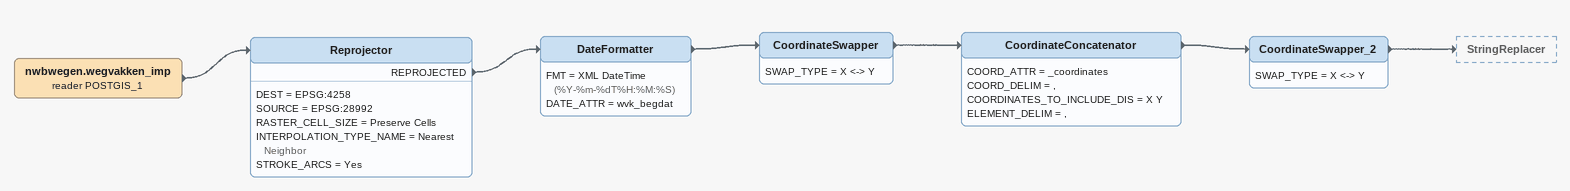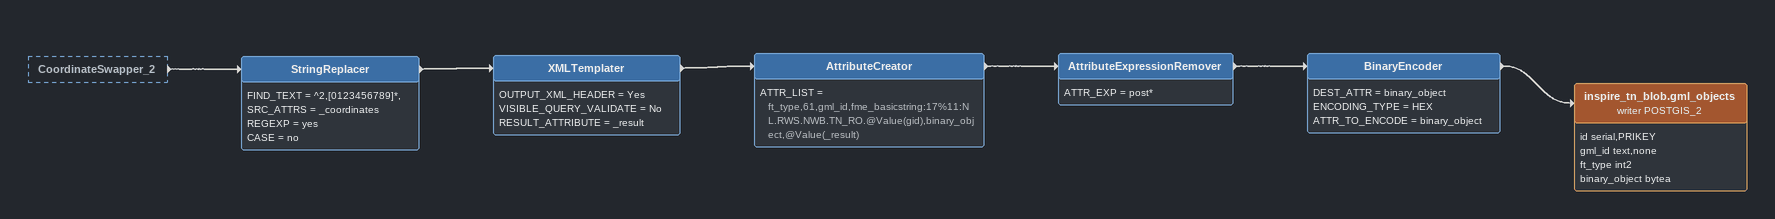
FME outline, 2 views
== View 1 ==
nwbwegen.wegvakken_imp (reader POSTGIS_1)
    -> Reprojector
Reprojector
    DEST = EPSG:4258
    SOURCE = EPSG:28992
    RASTER_CELL_SIZE = Preserve Cells
    INTERPOLATION_TYPE_NAME = Nearest Neighbor
    STROKE_ARCS = Yes
    REPROJECTED -> DateFormatter
DateFormatter
    FMT = XML DateTime (%Y-%m-%dT%H:%M:%S)
    DATE_ATTR = wvk_begdat
    -> CoordinateSwapper
CoordinateSwapper
    SWAP_TYPE = X <-> Y
    -> CoordinateConcatenator
CoordinateConcatenator
    COORD_ATTR = _coordinates
    COORD_DELIM = ,
    COORDINATES_TO_INCLUDE_DIS = X Y
    ELEMENT_DELIM = ,
    -> CoordinateSwapper_2
CoordinateSwapper_2
    SWAP_TYPE = X <-> Y
    -> StringReplacer

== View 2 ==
CoordinateSwapper_2 [outside]
    -> StringReplacer
StringReplacer
    FIND_TEXT = ^2,[0123456789]*,
    SRC_ATTRS = _coordinates
    REGEXP = yes
    CASE = no
    -> XMLTemplater
XMLTemplater
    OUTPUT_XML_HEADER = Yes
    VISIBLE_QUERY_VALIDATE = No
    RESULT_ATTRIBUTE = _result
    -> AttributeCreator
AttributeCreator
    ATTR_LIST = ft_type,61,gml_id,fme_basicstring:17%11:NL.RWS.NWB.TN_RO.@Value(gid),binary_object,@Value(_result)
    -> AttributeExpressionRemover
AttributeExpressionRemover
    ATTR_EXP = post*
    -> BinaryEncoder
BinaryEncoder
    DEST_ATTR = binary_object
    ENCODING_TYPE = HEX
    ATTR_TO_ENCODE = binary_object
    -> inspire_tn_blob.gml_objects (writer POSTGIS_2)
inspire_tn_blob.gml_objects (writer POSTGIS_2)
    attributes: id serial,PRIKEY, gml_id text,none, ft_type int2, binary_object bytea
